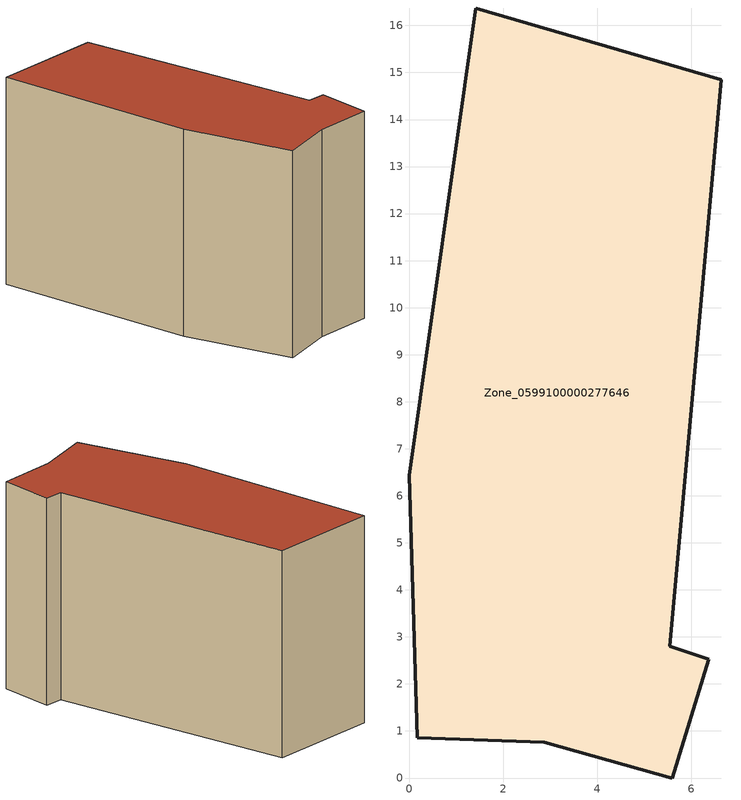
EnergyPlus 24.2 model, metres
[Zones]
Zone_0599100000277646
 floor ground (C_G): 0.17,0.86 0,6.44 1.42,16.37 6.64,14.84 5.54,2.8 6.37,2.52 5.6,0 2.87,0.76 z0
 wall outside (C_F): 0,6.44 0.17,0.86 2.87,0.76 5.6,0 6.37,2.52 5.54,2.8 6.64,14.84 1.42,16.37 0,6.44 z0:10.42
 roof outside (C_R): 5.54,2.8 6.64,14.84 1.42,16.37 0,6.44 0.17,0.86 2.87,0.76 5.6,0 6.37,2.52 z10.42
[BUILDING]
Pand.0599100000277646: North Axis=0; Terrain=City; Loads Convergence Tolerance Value=0.04; Temperature Convergence Tolerance Value=0.4; Solar Distribution=FullExterior; Maximum Number of Warmup Days=25; Minimum Number of Warmup Days=1
[Site:Location]
Rotterdam.The.Hague.AP_ZH_NLD Design_Conditions: Latitude=51.96; Longitude=4.45; Time Zone=1; Elevation=-4.5
[SITE:GROUNDTEMPERATURE:BUILDINGSURFACE]
18, 18, 18, 18, 18, 18, 18, 18, 18, 18, 18, 18
[MATERIAL] Thermal Absorptance=0.9; Solar Absorptance=0.7; Visible Absorptance=0.7
Name | Roughness | Thickness | Conductivity | Density | Specific Heat
G.TI.1946 | MediumSmooth | 0.15 | 1 | 540 | 1210
F.TI.1946 | Rough | 0.3 | 0.857143 | 1920 | 840
R.TI.1946 | MediumRough | 0.2 | 0.1 | 1500 | 1000
[CONSTRUCTION]
C_G: G.TI.1946
C_F: F.TI.1946
C_R: R.TI.1946
[ZONE]
Zone_0599100000277646: Type=1; Multiplier=1; Ceiling Height=Autocalculate; Volume=Autocalculate; Floor Area=autocalculate; Part of Total Floor Area=Yes
[ZONEINFILTRATION:DESIGNFLOWRATE]
Infil_Zone_0599100000277646: Zone or ZoneList or Space or SpaceList=Zone_0599100000277646; Schedule=AlwaysOn; Design Flow Rate Calculation Method=Flow/Area; Flow Rate per Floor Area=0.003; Constant Term Coefficient=1; Temperature Term Coefficient=0; Velocity Term Coefficient=0; Velocity Squared Term Coefficient=0
[HVACTEMPLATE:ZONE:IDEALLOADSAIRSYSTEM]
Zone_0599100000277646: Maximum Heating Supply Air Temperature=50; Minimum Cooling Supply Air Temperature=13; Maximum Heating Supply Air Humidity Ratio=0.0156; Minimum Cooling Supply Air Humidity Ratio=0.0077; Heating Limit=NoLimit; Cooling Limit=NoLimit; Dehumidification Control Type=ConstantSensibleHeatRatio; Cooling Sensible Heat Ratio=0.7; Dehumidification Setpoint=60; Humidification Control Type=None; Humidification Setpoint=30; Outdoor Air Method=None; Outdoor Air Flow Rate per Person=0.00944; Outdoor Air Flow Rate per Zone Floor Area=0; Outdoor Air Flow Rate per Zone=0; Demand Controlled Ventilation Type=None; Outdoor Air Economizer Type=NoEconomizer; Heat Recovery Type=None; Sensible Heat Recovery Effectiveness=0.7; Latent Heat Recovery Effectiveness=0.65
[ZONECONTROL:THERMOSTAT]
ThermostatControl_Zone_0599100000277646: Zone or ZoneList=Zone_0599100000277646; Control Type Schedule=DualSetpointControlType; Control 1=Thermostat_Zone_0599100000277646; Temperature Difference Between Cutout And Setpoint=0
[THERMOSTATSETPOINT:DUALSETPOINT]
Thermostat_Zone_0599100000277646: Heating Setpoint Temperature Schedule=HeatingSetpoint_Zone_0599100000277646; Cooling Setpoint Temperature Schedule=CoolingSetpoint_Zone_0599100000277646
[SCHEDULE:COMPACT]
HeatingSetpoint_Zone_0599100000277646: Through: 12/31, For: AllDays, Until: 24:00, 21
CoolingSetpoint_Zone_0599100000277646: Through: 12/31, For: AllDays, Until: 24:00, 24
DualSetpointControlType: Through: 12/31, For: AllDays, Until: 24:00, 4
AlwaysOn: Through: 12/31, For: AllDays, Until: 24:00, 1
